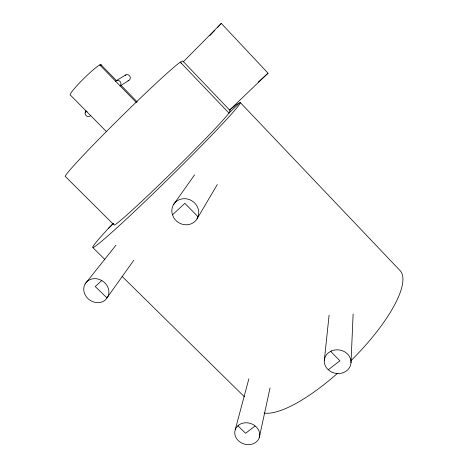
<?xml version="1.0" encoding="UTF-8"?>
<svg xmlns="http://www.w3.org/2000/svg" width="468" height="468" viewBox="0 0 468 468"><rect width="100%" height="100%" fill="white"/><g stroke="black" fill="none" stroke-linecap="round" stroke-linejoin="round"><path stroke-width="0.7" d="M351.006 362.788L353.124 313.993M324.301 360.693L329.086 315.21M259.26 437.697L270.042 387.925M235.199 429.846L248.871 378.799M196.969 218.96L198.297 215.894A13.736 12.765 32.9 0 0 185.152 198.695A13.736 12.765 32.9 0 0 172.341 214.455L173.722 217.655A13.736 12.765 32.9 0 0 196.969 218.96L217.363 184.486M85.1 112.923L85.995 111.056L87.124 111.829M107.494 297.449A13.081 11.495 34 0 0 102.123 280.712L99.011 279.297A13.081 11.495 34 0 0 84.316 292.874A13.081 11.495 34 0 0 105.604 299.777L133.901 260.132M173.523 204.639L194.6 174.798M85.1 283.953L115.959 245.22M85.995 111.056L85.065 113.168A3.235 2.954 52.8 0 0 90.248 115.929L90.745 115.339M115.198 81.672L115.713 81.058A3.299 3.054 57.2 0 1 120.522 85.439L120.007 86.053M209.851 35.597L214.824 30.297M217.31 27.641L221.294 23.4L268.035 73.195L229.577 110.033M351.135 360.535A99.684 30.233 -44.5 0 0 399.321 269.802L240.142 102.398A103.516 4.066 -44.5 0 1 144.624 201.872A103.516 4.066 -44.5 0 1 108.441 228.372L113.279 223.259M183.263 61.864L221.294 23.4M108.441 228.372L113.548 223.488M101.72 280.531L95.261 286.521L107.032 298.017M172.487 214.806L184.842 203.334L197.97 216.661M258.365 82.005L268.035 73.195M229.911 109.951L236.41 104.616L240.142 102.398L228.969 113.086A81.625 3.106 -44.5 0 1 169.51 174.769A81.625 3.106 -44.5 0 1 114.251 225.114L65.128 176.278A82.52 3.34 -44.6 0 1 116.83 121.118A82.52 3.34 -44.6 0 1 180.291 62.145L182.742 60.975L230.221 110.705L228.969 113.086L180.291 62.145L181.286 63.203M255.107 425.979L245.606 433.286L237.943 425.81M328.29 369.732L339.932 360.787L330.695 351.409M121.101 85.369L128.735 80.502M116.374 80.607L125.892 74.827M92.904 247.66L104.879 259.453M122.06 276.366L244.419 396.811M106.353 131.526L70.463 95.156A21.622 2.235 -44.6 0 1 84.854 77.507A21.622 2.235 -44.6 0 1 101.006 65.356M100.907 64.642L116.555 80.712M121.095 85.381L137.247 101.971M99.754 64.964L136.346 102.539M337.217 373.563A99.684 30.233 -44.5 0 1 264.104 413.057M127.998 80.736A3.177 2.954 58.2 0 0 129.373 80.075L129.876 79.478A3.177 2.954 58.2 0 0 125.254 75.254M238.493 425.242L236.475 427.331A12.659 10.77 17.1 0 0 239.961 441.997A12.659 10.77 17.1 0 0 256.716 441.593A12.659 10.77 17.1 0 0 256.236 426.851L253.668 424.868A12.659 10.77 17.1 0 0 238.493 425.242M331.502 350.936L328.63 352.62A13.402 11.829 9 0 0 327.764 369.316L330.414 371.399A13.402 11.829 9 0 0 347.478 370.065A13.402 11.829 9 0 0 348.286 354.849A13.402 11.829 9 0 0 331.502 350.936"/></g></svg>
